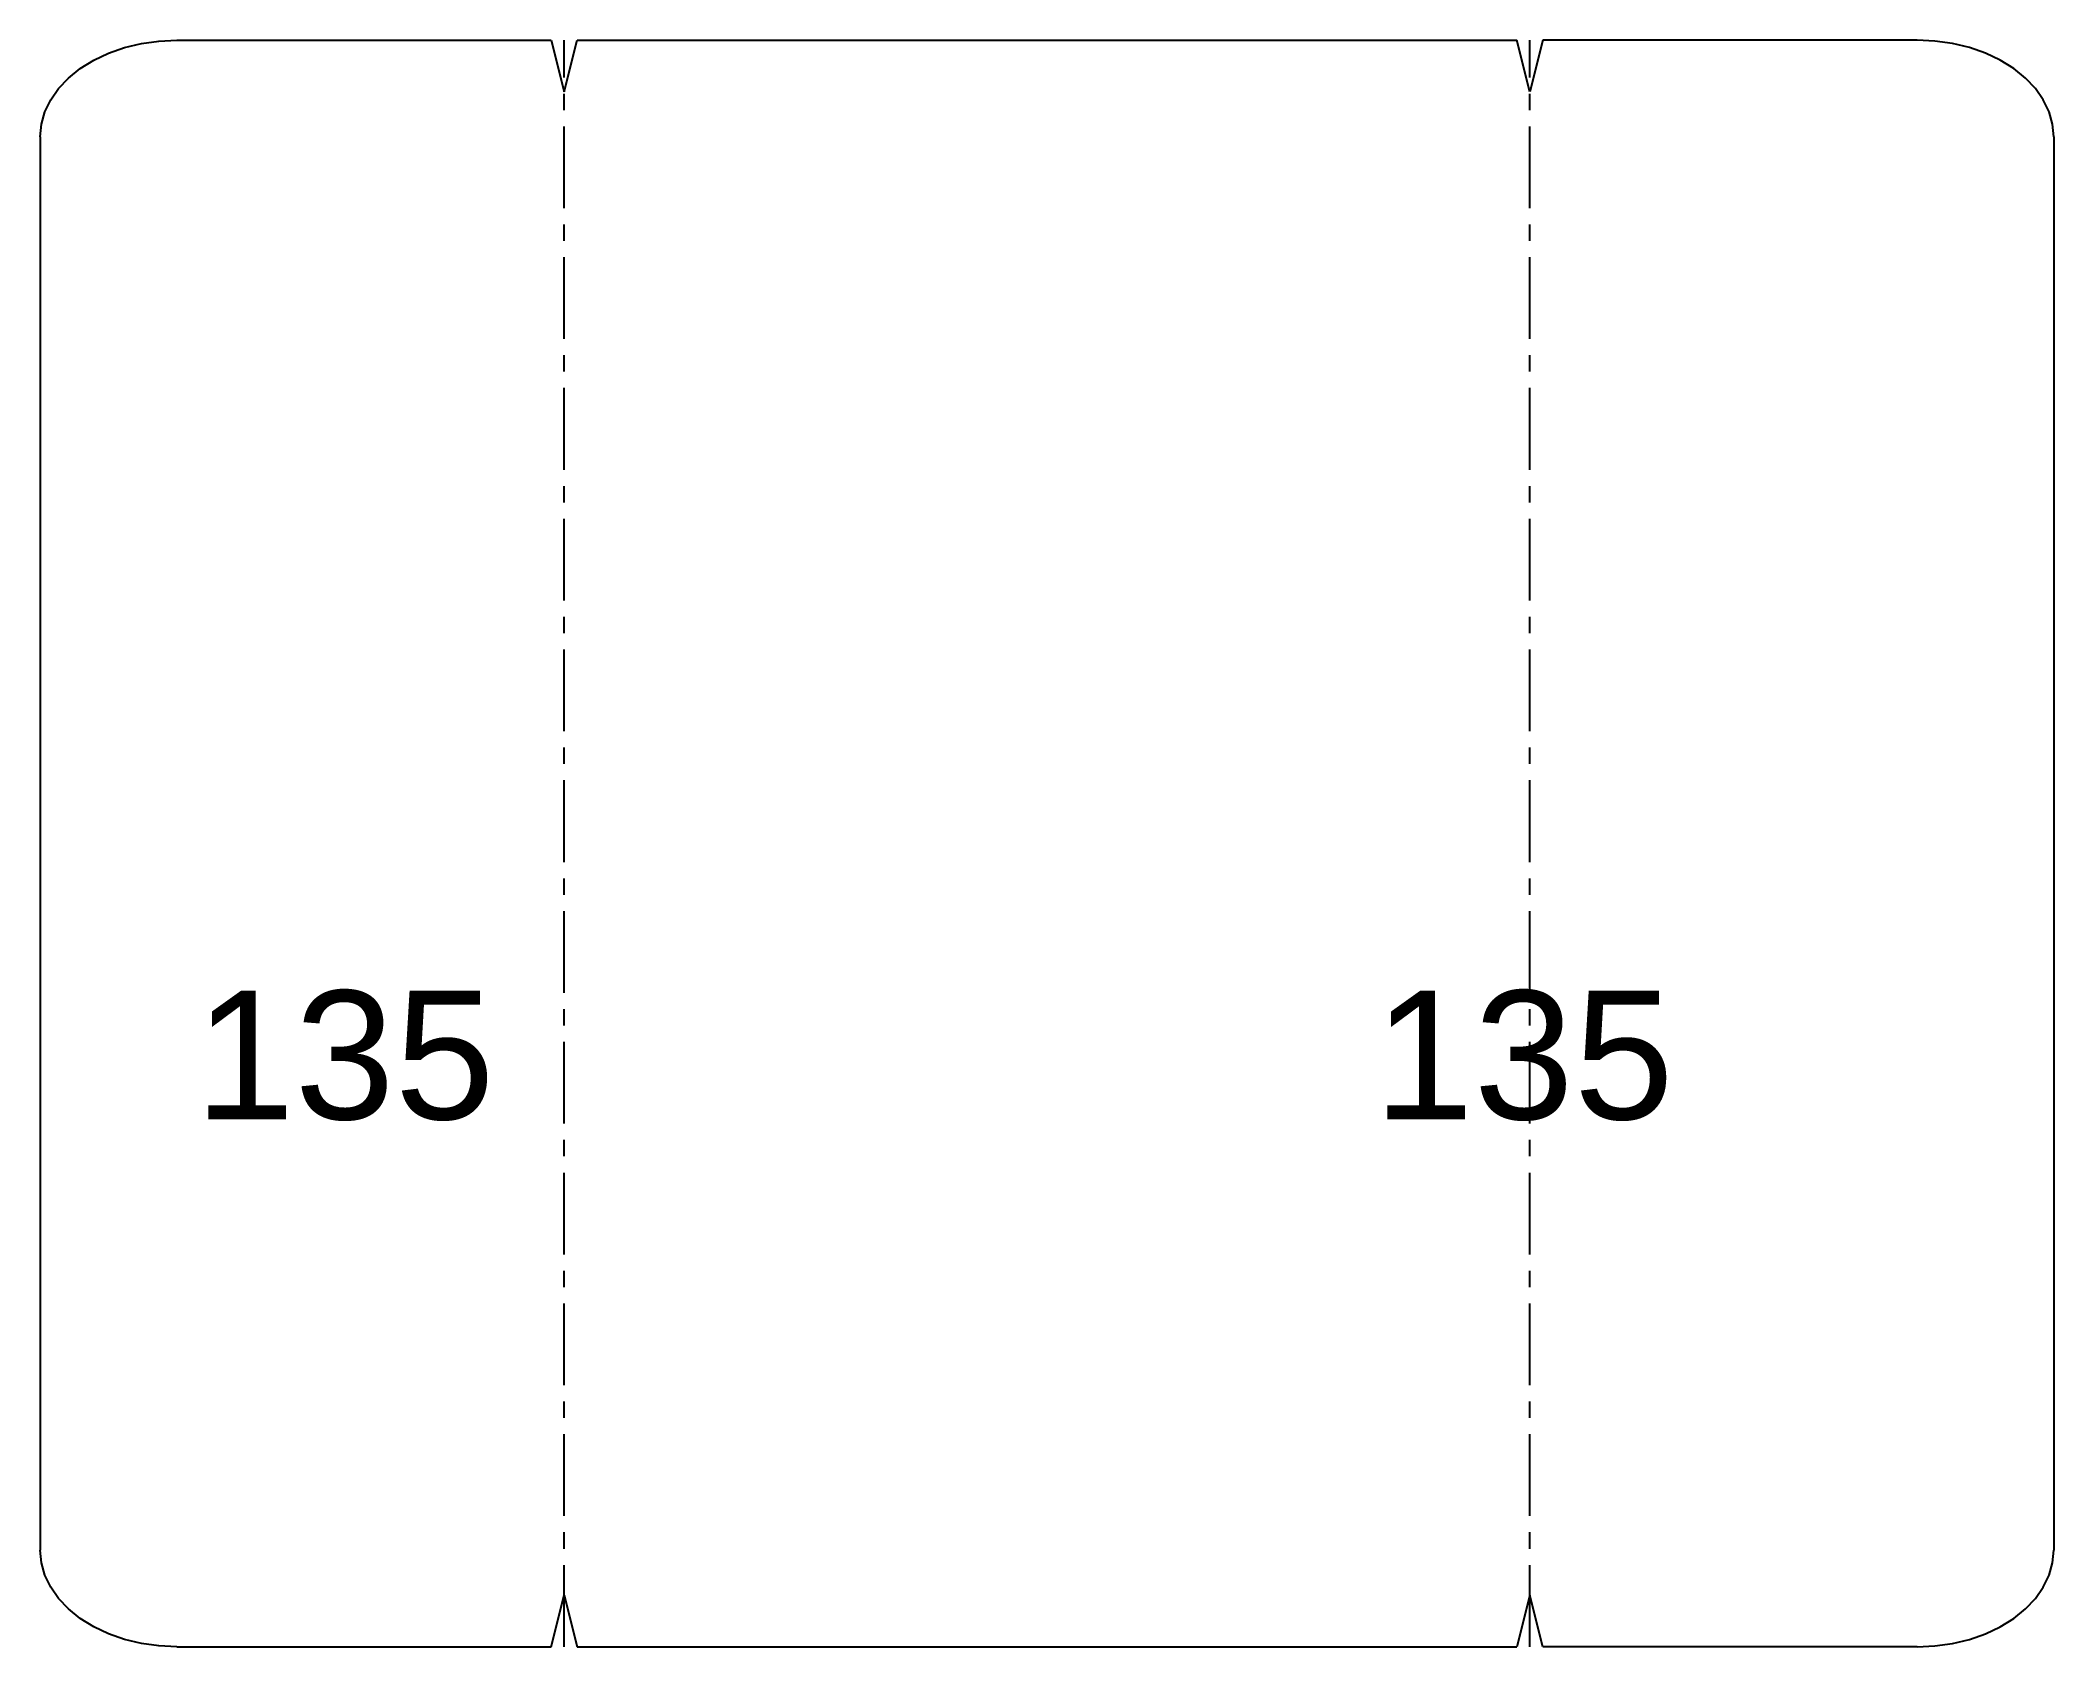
# Model space of a CAD drawing. Extents: x 1 to 313, y 2 to 252.
import ezdxf

# ---------------------------------------------------------------- set-up
doc = ezdxf.new("R2010")
doc.units = 0
doc.linetypes.add('CENTERX2', pattern=[20.32, 12.7, -2.54, 2.54, -2.54])
doc.layers.get('0').update_dxf_attribs({"linetype": 'CONTINUOUS'})
doc.layers.add('CONTORNO', color=7, linetype='CONTINUOUS')
doc.styles.add('STILE1', font='sanss___.ttf', dxfattribs={"height": 100})

msp = doc.modelspace()

# ---------------------------------------------------------------- linework, layer by layer
at = {"color": 7, "linetype": 'CONTINUOUS'}
for p, q in [((21.87, 251.58), (80.05, 251.58)), ((292.22, 251.58), (234.05, 251.58)), ((0.66, 236.58), (0.66, 16.98)), ((313.44, 236.58), (313.44, 16.98)), ((21.87, 1.98), (80.05, 1.98)), ((292.22, 1.98), (234.05, 1.98))]:
    msp.add_line(p, q, dxfattribs=at)
for p, q in [((80.05, 251.58), (82.05, 243.58)), ((82.05, 243.58), (84.05, 251.58)), ((84.05, 251.58), (230.05, 251.58)), ((232.05, 243.58), (230.05, 251.58)), ((234.05, 251.58), (232.05, 243.58)), ((80.05, 1.98), (82.05, 9.98)), ((82.05, 9.98), (84.05, 1.98)), ((232.05, 9.98), (230.05, 1.98)), ((234.05, 1.98), (232.05, 9.98)), ((84.05, 1.98), (230.05, 1.98))]:
    msp.add_line(p, q)
at = {"color": 7, "linetype": 'CENTERX2'}
for p, q in [((82.05, 1.98), (82.05, 251.58)), ((232.05, 1.98), (232.05, 251.58)), ((232.05, 1.98), (232.05, 251.58))]:
    msp.add_line(p, q, dxfattribs=at)
at = {"color": 7, "linetype": 'CONTINUOUS', "flags": 128}
for points in [[(0.66, 236.58), (0.84, 238.54), (1.38, 240.47), (2.28, 242.32), (3.5, 244.08), (5.04, 245.72), (6.87, 247.19), (8.96, 248.48), (11.27, 249.58), (13.76, 250.44), (16.38, 251.07), (19.1, 251.46), (21.87, 251.58)], [(313.44, 236.58), (313.26, 238.54), (312.72, 240.47), (311.82, 242.32), (310.6, 244.08), (309.05, 245.72), (307.22, 247.19), (305.14, 248.48), (302.83, 249.58), (300.34, 250.44), (297.72, 251.07), (294.99, 251.46), (292.22, 251.58)], [(21.87, 1.98), (19.1, 2.11), (16.38, 2.5), (13.76, 3.13), (11.27, 3.99), (8.96, 5.08), (6.87, 6.38), (5.04, 7.85), (3.5, 9.48), (2.28, 11.24), (1.38, 13.1), (0.84, 15.03), (0.66, 16.98)], [(292.22, 1.98), (294.99, 2.11), (297.72, 2.5), (300.34, 3.13), (302.83, 3.99), (305.14, 5.08), (307.22, 6.38), (309.05, 7.85), (310.6, 9.48), (311.82, 11.24), (312.72, 13.1), (313.26, 15.03), (313.44, 16.98)]]:
    msp.add_lwpolyline(points, dxfattribs=at)

# ---------------------------------------------------------------- texts
at = {"layer": 'CONTORNO', "linetype": 'CONTINUOUS', "style": 'STILE1'}
for p in [(24.64, 83.93), (207.81, 83.93)]:
    msp.add_text('135', height=20, dxfattribs=at).set_placement(p)

doc.saveas('drawing.dxf')
